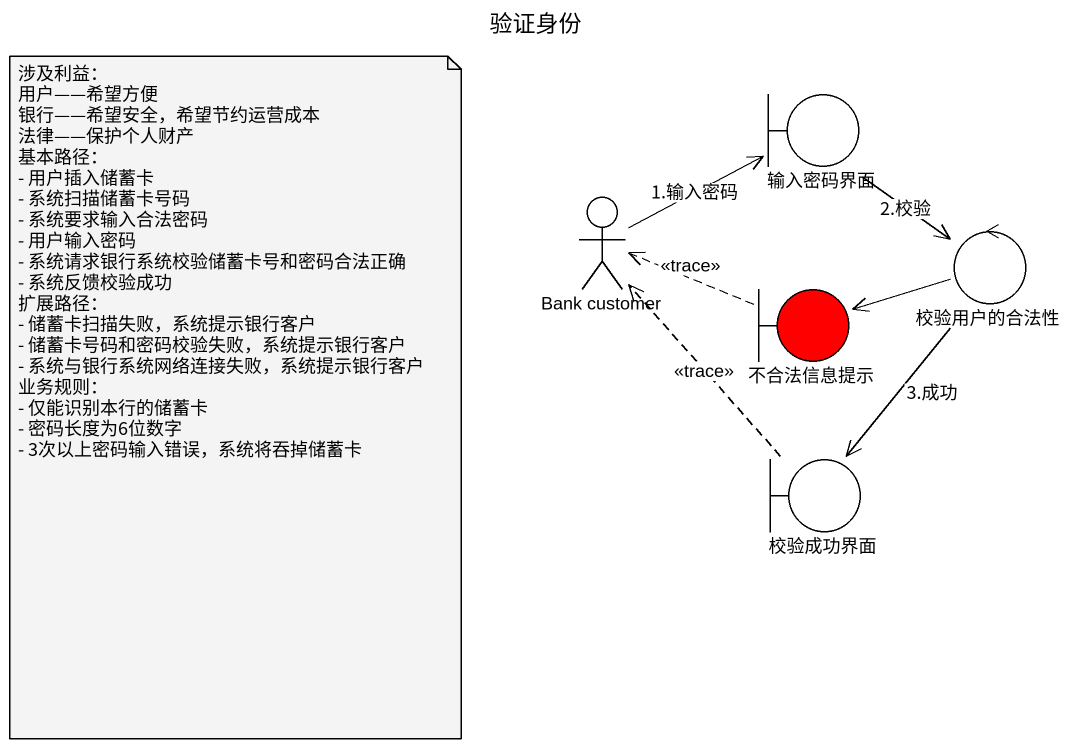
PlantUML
@startuml
title 验证身份
boundary 输入密码界面
actor "Bank customer" as Bank_customer
control 校验用户的合法性
boundary 不合法信息提示 #FF0000
boundary 校验成功界面
输入密码界面 --> 校验用户的合法性 : 2.校验
Bank_customer -right-> 输入密码界面 : 1.输入密码
校验用户的合法性 -left-> 不合法信息提示
校验用户的合法性 --> 校验成功界面 : 3.成功
不合法信息提示 .left.> Bank_customer : <<trace>>
校验成功界面 .up.> Bank_customer : <<trace>>
note as N1
  涉及利益：
  用户——希望方便
  银行——希望安全，希望节约运营成本
  法律——保护个人财产
  基本路径：
  - 用户插入储蓄卡
  - 系统扫描储蓄卡号码
  - 系统要求输入合法密码
  - 用户输入密码
  - 系统请求银行系统校验储蓄卡号和密码合法正确
  - 系统反馈校验成功
  扩展路径：
  - 储蓄卡扫描失败，系统提示银行客户
  - 储蓄卡号码和密码校验失败，系统提示银行客户
  - 系统与银行系统网络连接失败，系统提示银行客户
  业务规则：
  - 仅能识别本行的储蓄卡
  - 密码长度为6位数字
  - 3次以上密码输入错误，系统将吞掉储蓄卡
end note
@enduml
